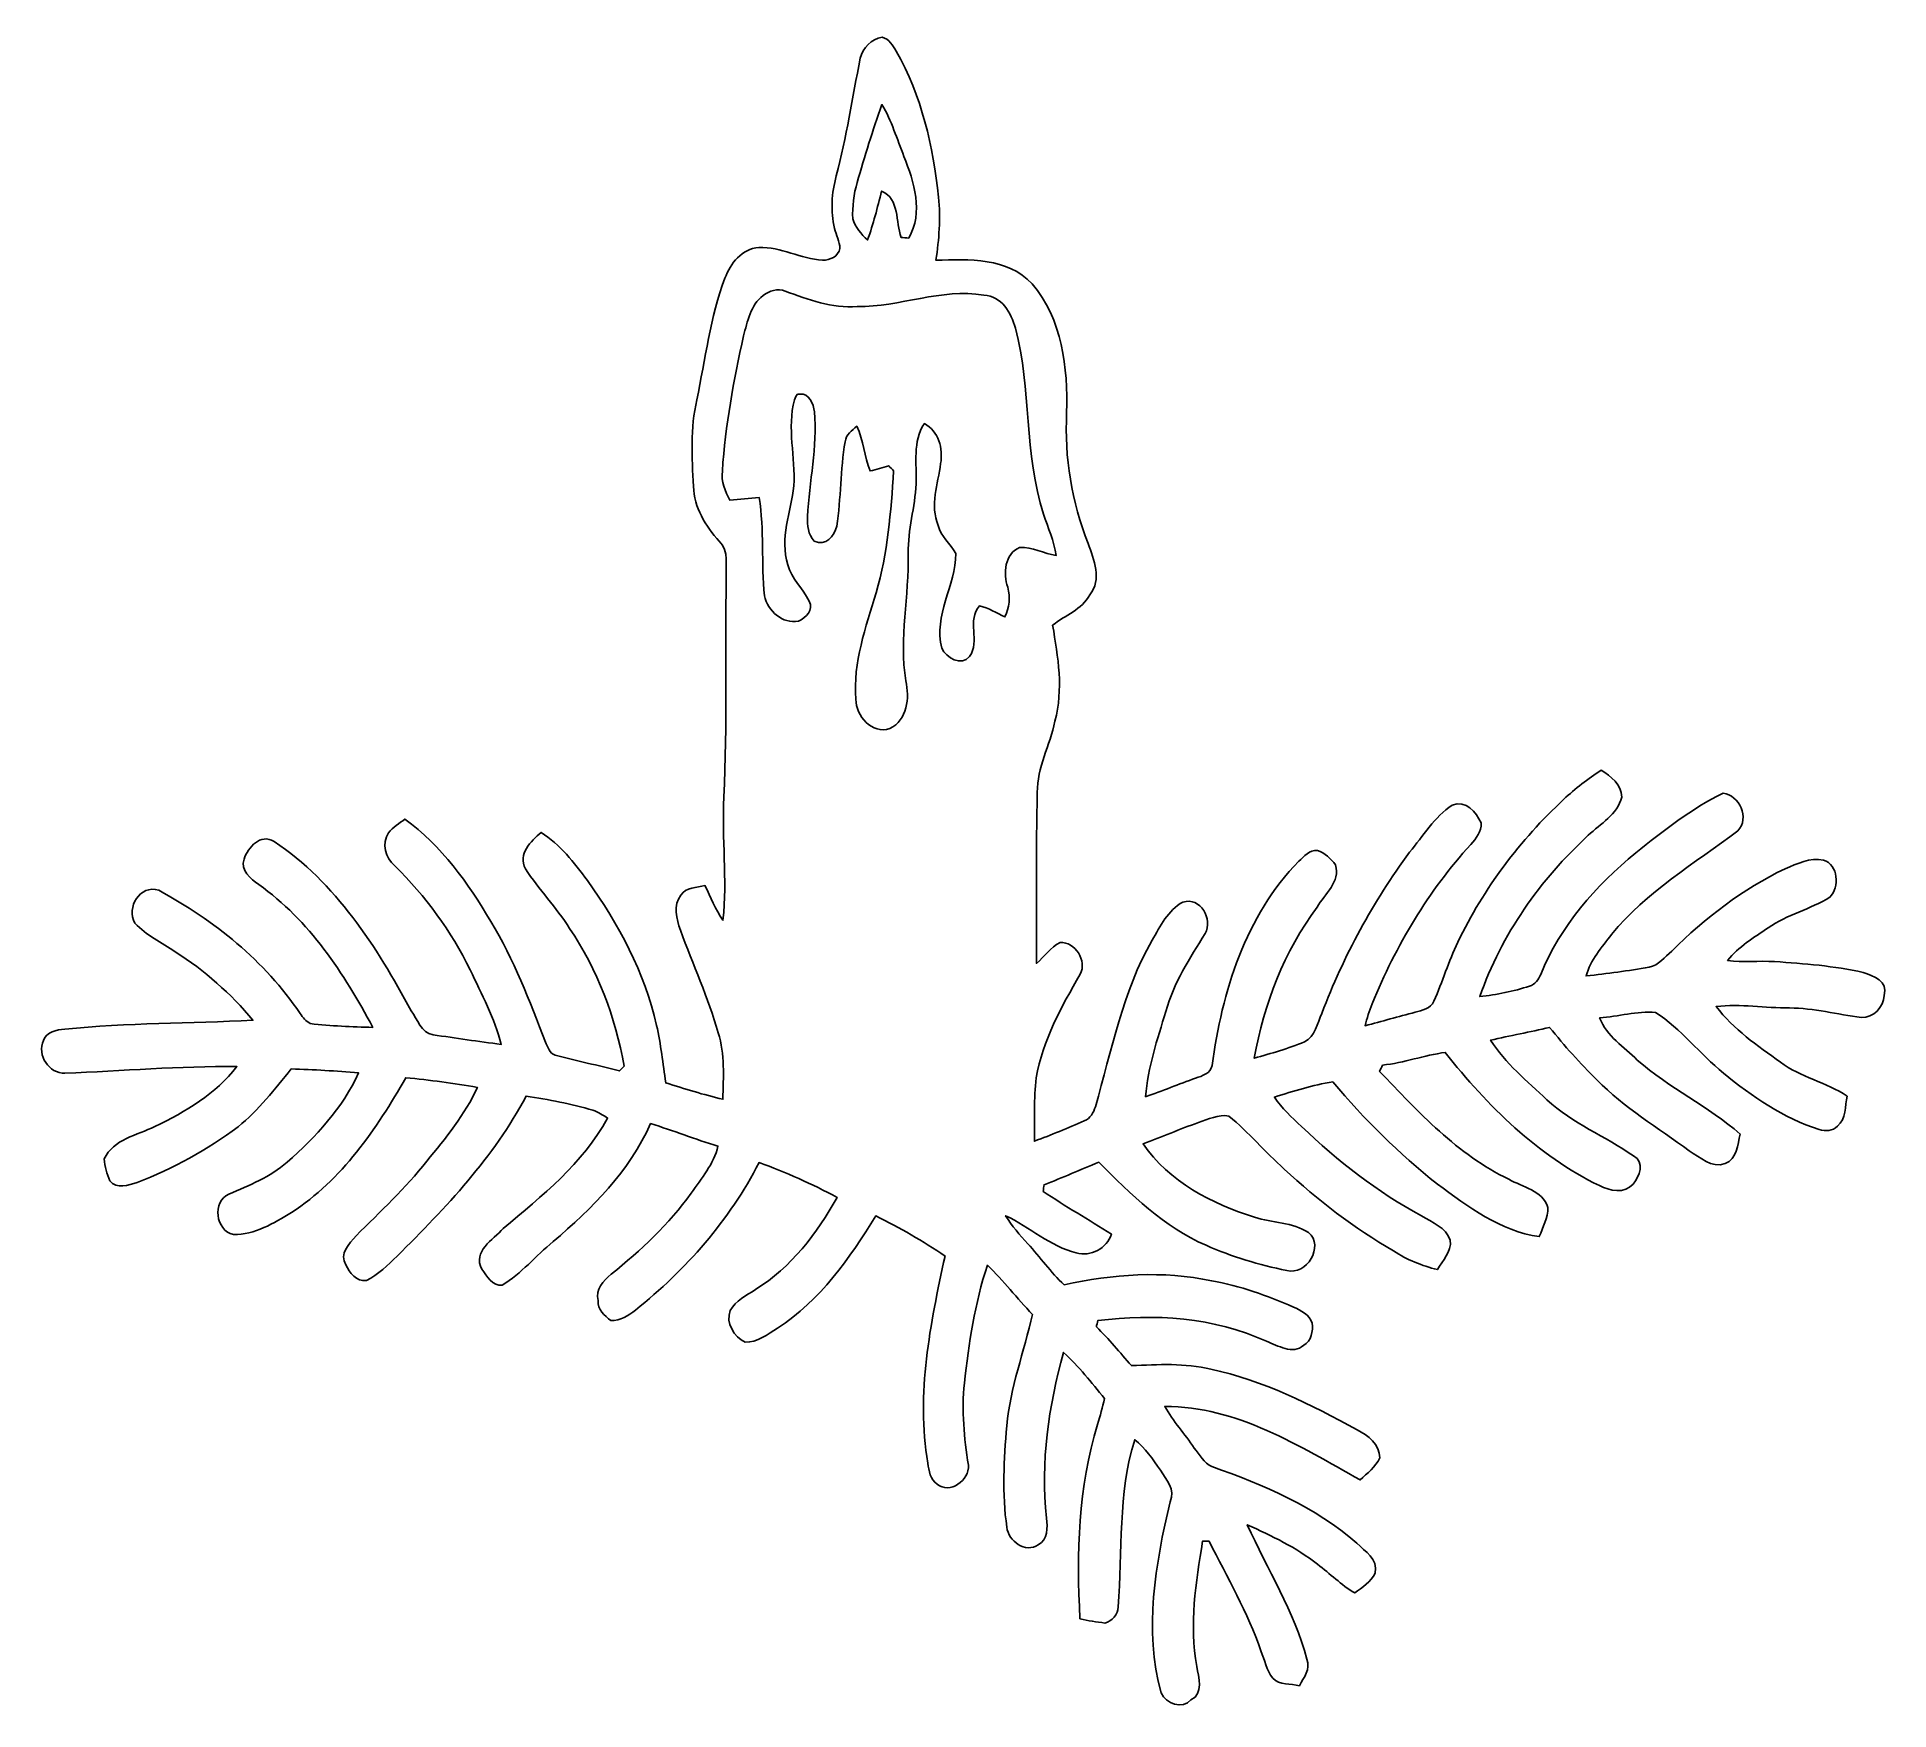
# Model space of a CAD drawing. Header units: centimetres. Extents: x -14.2 to 14.1, y -13.9 to 11.7.
import ezdxf

# ---------------------------------------------------------------- set-up
doc = ezdxf.new("R2010")
doc.units = ezdxf.units.CM
doc.header["$MEASUREMENT"] = 0
doc.layers.add('Layer 1', color=7, linetype='Continuous')

msp = doc.modelspace()

# ---------------------------------------------------------------- linework, layer by layer
at = {"layer": 'Layer 1', "color": 250}
for points, knots in [([(-1.62772, 11.37214), (-1.59456, 11.53689), (-1.45309, 11.66177), (-1.29152, 11.69811), (-1.29152, 11.69811), (-1.18921, 11.66566), (-1.12677, 11.57146), (-1.07738, 11.48221), (-1.07738, 11.48221), (-0.68227, 10.8017), (-0.51329, 10.01889), (-0.42827, 9.24419), (-0.42827, 9.24419), (-0.39723, 8.92246), (-0.4191, 8.5979), (-0.46849, 8.27899), (-0.46849, 8.27899), (0.03387, 8.29134), (0.62971, 8.32626), (1.00401, 7.9188), (1.00401, 7.9188), (1.46756, 7.38082), (1.55434, 6.62728), (1.53423, 5.94431), (1.53423, 5.94431), (1.50142, 5.26168), (1.60937, 4.57447), (1.86443, 3.93982), (1.86443, 3.93982), (1.95368, 3.69217), (2.07963, 3.38667), (1.88912, 3.1556), (1.88912, 3.1556), (1.77306, 2.92664), (1.50989, 2.84057), (1.32009, 2.68817), (1.32009, 2.68817), (1.403, 2.20521), (1.48802, 1.70004), (1.35396, 1.21779), (1.35396, 1.21779), (1.28305, 0.84702), (1.07809, 0.50941), (1.08444, 0.12312), (1.08444, 0.12312), (1.06186, -0.74824), (1.08091, -1.62066), (1.07068, -2.49238), (1.07068, -2.49238), (1.19556, -2.39078), (1.28729, -2.24367), (1.43369, -2.17205), (1.43369, -2.17205), (1.66229, -2.16218), (1.85279, -2.44969), (1.74202, -2.6603), (1.74202, -2.6603), (1.45203, -3.15666), (1.17052, -3.67242), (1.06892, -4.24568), (1.06892, -4.24568), (1.03187, -4.56741), (1.04105, -4.89268), (1.04105, -5.21652), (1.04105, -5.21652), (1.29787, -5.11845), (1.55399, -5.01791), (1.80516, -4.90679), (1.80516, -4.90679), (1.89794, -4.87045), (1.94663, -4.77908), (1.97414, -4.68912), (1.97414, -4.68912), (2.22638, -3.82799), (2.39042, -2.92664), (2.84233, -2.13889), (2.84233, -2.13889), (2.97074, -1.92687), (3.08645, -1.67534), (3.31611, -1.55328), (3.31611, -1.55328), (3.58634, -1.46897), (3.77931, -1.81681), (3.65795, -2.03623), (3.65795, -2.03623), (3.42053, -2.41441), (3.17324, -2.79365), (3.05364, -3.22933), (3.05364, -3.22933), (2.92559, -3.65725), (2.77777, -4.08623), (2.7432, -4.53461), (2.7432, -4.53461), (3.00143, -4.44641), (3.25402, -4.34269), (3.5112, -4.25097), (3.5112, -4.25097), (3.6068, -4.21711), (3.74403, -4.17759), (3.76308, -4.0573), (3.76308, -4.0573), (3.91336, -2.9277), (4.27637, -1.76142), (5.08988, -0.9271), (5.08988, -0.9271), (5.17102, -0.85831), (5.25639, -0.74895), (5.37563, -0.76094), (5.37563, -0.76094), (5.49099, -0.79622), (5.58059, -0.89112), (5.65467, -0.98319), (5.65467, -0.98319), (5.73123, -1.24531), (5.48711, -1.42769), (5.37245, -1.6316), (5.37245, -1.6316), (4.86727, -2.31069), (4.55612, -3.11609), (4.40866, -3.94476), (4.40866, -3.94476), (4.66901, -3.87244), (4.92901, -3.79554), (5.18054, -3.69605), (5.18054, -3.69605), (5.3467, -3.61633), (5.37104, -3.40536), (5.44618, -3.2579), (5.44618, -3.2579), (5.77568, -2.37808), (6.23182, -1.54799), (6.78709, -0.79058), (6.78709, -0.79058), (6.9977, -0.54328), (7.16597, -0.24906), (7.44326, -0.06738), (7.44326, -0.06738), (7.65387, 0.01552), (7.80627, -0.1778), (7.88423, -0.34114), (7.88423, -0.34114), (7.8994, -0.47202), (7.80415, -0.5775), (7.72689, -0.67169), (7.72689, -0.67169), (7.07566, -1.38077), (6.57966, -2.2225), (6.21489, -3.11115), (6.21489, -3.11115), (6.17114, -3.22086), (6.13657, -3.33269), (6.10694, -3.44734), (6.10694, -3.44734), (6.36341, -3.38173), (6.61705, -3.30553), (6.87423, -3.24203), (6.87423, -3.24203), (6.98006, -3.20957), (7.112, -3.18699), (7.16139, -3.07305), (7.16139, -3.07305), (7.29227, -2.7746), (7.38787, -2.46168), (7.52863, -2.16747), (7.52863, -2.16747), (7.92198, -1.34197), (8.48289, -0.60184), (9.15106, 0.02081), (9.15106, 0.02081), (9.32886, 0.18627), (9.52182, 0.33408), (9.72608, 0.46602), (9.72608, 0.46602), (9.87319, 0.3743), (10.03653, 0.24377), (10.03829, 0.05433), (10.03829, 0.05433), (9.97514, -0.21484), (9.71303, -0.35066), (9.52712, -0.53093), (9.52712, -0.53093), (8.7884, -1.20721), (8.19644, -2.05317), (7.86377, -3.00073), (7.86377, -3.00073), (8.12236, -2.97498), (8.37988, -2.921), (8.62718, -2.83986), (8.62718, -2.83986), (8.71432, -2.81799), (8.76335, -2.73791), (8.79757, -2.66136), (8.79757, -2.66136), (9.09708, -1.91946), (9.64247, -1.30351), (10.25419, -0.79975), (10.25419, -0.79975), (10.67506, -0.46179), (11.1058, -0.12136), (11.59404, 0.11359), (11.59404, 0.11359), (11.83605, 0.08961), (12.00644, -0.26741), (11.81947, -0.46002), (11.81947, -0.46002), (11.15377, -0.96097), (10.41647, -1.39559), (9.88307, -2.05034), (9.88307, -2.05034), (9.73208, -2.24719), (9.55887, -2.43981), (9.49431, -2.68534), (9.49431, -2.68534), (9.81745, -2.65077), (10.13919, -2.60632), (10.45951, -2.55129), (10.45951, -2.55129), (10.60485, -2.52236), (10.69763, -2.3936), (10.80558, -2.30364), (10.80558, -2.30364), (11.31676, -1.80023), (11.8932, -1.35184), (12.54372, -1.04316), (12.54372, -1.04316), (12.72575, -0.96661), (12.92578, -0.86642), (13.13004, -0.91017), (13.13004, -0.91017), (13.35934, -0.98249), (13.3798, -1.32186), (13.22846, -1.4792), (13.22846, -1.4792), (12.92648, -1.66123), (12.57688, -1.74872), (12.28231, -1.94592), (12.28231, -1.94592), (12.06465, -2.09762), (11.82864, -2.23767), (11.66142, -2.44828), (11.66142, -2.44828), (11.8999, -2.48214), (12.14085, -2.45004), (12.38074, -2.46556), (12.38074, -2.46556), (12.83582, -2.49484), (13.29302, -2.53189), (13.73928, -2.63172), (13.73928, -2.63172), (13.89027, -2.68323), (14.13369, -2.76401), (14.0589, -2.98238), (14.0589, -2.98238), (14.0522, -3.16089), (13.89592, -3.33163), (13.71071, -3.31929), (13.71071, -3.31929), (13.34347, -3.27484), (12.98187, -3.17818), (12.61039, -3.17465), (12.61039, -3.17465), (12.23539, -3.17888), (11.86074, -3.10833), (11.48609, -3.15313), (11.48609, -3.15313), (11.75314, -3.49814), (12.11615, -3.75673), (12.47069, -4.00438), (12.47069, -4.00438), (12.77902, -4.23792), (13.17237, -4.31094), (13.49163, -4.52684), (13.49163, -4.52684), (13.45918, -4.67748), (13.47646, -4.87292), (13.34629, -4.98581), (13.34629, -4.98581), (13.27291, -5.0606), (13.16002, -5.07012), (13.06477, -5.03731), (13.06477, -5.03731), (12.51691, -4.86445), (12.03748, -4.53355), (11.59686, -4.1723), (11.59686, -4.1723), (11.23703, -3.87703), (10.94987, -3.49744), (10.55758, -3.24273), (10.55758, -3.24273), (10.27077, -3.22086), (9.98502, -3.30482), (9.70104, -3.32846), (9.70104, -3.32846), (9.81075, -3.60539), (10.07075, -3.77508), (10.27818, -3.97334), (10.27818, -3.97334), (10.76537, -4.40373), (11.36685, -4.6796), (11.85439, -5.10787), (11.85439, -5.10787), (11.81559, -5.26662), (11.80641, -5.48922), (11.62509, -5.55837), (11.62509, -5.55837), (11.41448, -5.63915), (11.23879, -5.45994), (11.07334, -5.36504), (11.07334, -5.36504), (10.59533, -5.01191), (10.07604, -4.70464), (9.65764, -4.27708), (9.65764, -4.27708), (9.39835, -4.0259), (9.16305, -3.75214), (8.93304, -3.47451), (8.93304, -3.47451), (8.63212, -3.54154), (8.32979, -3.60186), (8.02887, -3.66854), (8.02887, -3.66854), (8.25535, -4.02414), (8.59084, -4.29542), (8.89423, -4.58294), (8.89423, -4.58294), (9.28582, -4.94347), (9.78852, -5.14279), (10.22032, -5.4423), (10.22032, -5.4423), (10.39883, -5.53332), (10.31593, -5.75557), (10.21221, -5.87234), (10.21221, -5.87234), (10.08697, -6.02791), (9.85273, -5.9757), (9.6961, -5.89739), (9.6961, -5.89739), (8.74959, -5.43348), (7.97877, -4.67854), (7.33601, -3.85586), (7.33601, -3.85586), (7.01216, -3.90172), (6.70172, -4.01426), (6.37611, -4.05201), (6.37611, -4.05201), (6.35988, -4.0834), (6.34436, -4.11515), (6.32883, -4.14726), (6.32883, -4.14726), (6.92538, -4.76603), (7.51875, -5.42396), (8.30933, -5.79967), (8.30933, -5.79967), (8.52099, -5.92102), (8.82086, -5.96829), (8.9094, -6.23111), (8.9094, -6.23111), (8.90446, -6.39022), (8.83179, -6.53309), (8.7757, -6.67844), (8.7757, -6.67844), (8.17915, -6.59694), (7.68597, -6.21736), (7.21431, -5.87375), (7.21431, -5.87375), (6.62622, -5.41126), (6.09635, -4.87821), (5.61164, -4.30953), (5.61164, -4.30953), (5.30578, -4.35151), (5.01332, -4.45276), (4.71876, -4.5399), (4.71876, -4.5399), (4.82812, -4.71487), (4.98369, -4.85246), (5.13503, -4.99004), (5.13503, -4.99004), (5.68572, -5.52238), (6.29779, -5.99405), (6.97124, -6.36094), (6.97124, -6.36094), (7.13281, -6.46112), (7.34624, -6.53627), (7.41116, -6.73382), (7.41116, -6.73382), (7.43726, -6.91444), (7.29192, -7.04074), (7.21431, -7.18432), (7.21431, -7.18432), (6.97724, -7.12435), (6.74864, -7.03192), (6.54367, -6.89857), (6.54367, -6.89857), (5.93866, -6.5472), (5.38057, -6.12069), (4.86939, -5.64409), (4.86939, -5.64409), (4.57412, -5.38551), (4.32435, -5.07894), (4.02026, -4.83129), (4.02026, -4.83129), (3.85551, -4.79989), (3.70664, -4.8835), (3.55565, -4.92936), (3.55565, -4.92936), (3.27025, -5.03308), (2.98909, -5.14844), (2.70581, -5.2578), (2.70581, -5.2578), (3.10092, -5.8353), (3.76026, -6.17996), (4.41466, -6.3814), (4.41466, -6.3814), (4.68277, -6.47206), (4.99604, -6.45548), (5.23769, -6.61529), (5.23769, -6.61529), (5.49381, -6.82519), (5.20453, -7.27886), (4.90714, -7.19702), (4.90714, -7.19702), (4.48416, -7.10847), (4.06506, -6.98888), (3.67101, -6.81073), (3.67101, -6.81073), (3.02613, -6.53133), (2.51707, -6.02932), (2.02706, -5.54002), (2.02706, -5.54002), (1.74449, -5.64691), (1.47249, -5.77956), (1.18851, -5.88257), (1.18851, -5.88257), (1.18498, -5.90832), (1.17757, -5.95947), (1.17404, -5.98523), (1.17404, -5.98523), (1.51624, -6.21418), (1.87184, -6.42091), (2.22074, -6.63928), (2.22074, -6.63928), (2.15053, -6.85835), (1.90077, -6.99206), (1.68169, -6.9282), (1.68169, -6.9282), (1.27988, -6.82696), (0.96979, -6.53062), (0.60007, -6.35917), (0.60007, -6.35917), (0.69744, -6.51298), (0.81456, -6.65409), (0.93839, -6.7878), (0.93839, -6.7878), (1.12924, -6.99347), (1.29117, -7.22559), (1.49789, -7.41645), (1.49789, -7.41645), (2.23661, -7.25276), (3.01272, -7.1949), (3.75744, -7.35647), (3.75744, -7.35647), (4.19065, -7.43091), (4.60587, -7.58402), (5.00874, -7.75688), (5.00874, -7.75688), (5.12445, -7.80803), (5.25568, -7.87365), (5.29731, -8.00347), (5.29731, -8.00347), (5.31319, -8.12447), (5.28285, -8.27687), (5.16714, -8.34214), (5.16714, -8.34214), (4.99322, -8.49242), (4.77273, -8.34531), (4.59634, -8.28216), (4.59634, -8.28216), (3.79412, -7.91104), (2.87761, -7.85601), (2.01083, -7.96572), (2.01083, -7.96572), (2.00554, -7.98901), (1.99461, -8.03592), (1.98931, -8.05956), (1.98931, -8.05956), (2.18123, -8.24618), (2.3495, -8.45502), (2.5273, -8.65505), (2.5273, -8.65505), (2.93335, -8.63671), (3.34645, -8.61448), (3.74544, -8.70902), (3.74544, -8.70902), (4.54025, -8.88294), (5.27861, -9.24666), (5.98593, -9.6393), (5.98593, -9.6393), (6.1535, -9.71867), (6.3313, -9.86684), (6.3313, -10.06792), (6.3313, -10.06792), (6.27062, -10.20833), (6.13939, -10.30323), (6.02968, -10.40518), (6.02968, -10.40518), (5.10364, -9.88519), (4.1402, -9.27594), (3.03847, -9.27982), (3.03847, -9.27982), (3.16159, -9.51018), (3.34786, -9.69857), (3.48862, -9.91799), (3.48862, -9.91799), (3.5754, -10.01183), (3.63643, -10.14836), (3.76096, -10.20163), (3.76096, -10.20163), (4.55048, -10.48068), (5.34599, -10.8144), (5.98135, -11.37461), (5.98135, -11.37461), (6.10623, -11.50161), (6.30767, -11.61768), (6.26004, -11.83181), (6.26004, -11.83181), (6.20007, -11.97046), (6.06319, -12.05018), (5.94748, -12.13732), (5.94748, -12.13732), (5.74146, -12.01208), (5.5693, -11.84169), (5.37739, -11.69811), (5.37739, -11.69811), (5.05213, -11.44094), (4.67572, -11.26172), (4.30071, -11.09098), (4.30071, -11.09098), (4.61116, -11.77502), (5.01826, -12.42201), (5.21688, -13.15367), (5.21688, -13.15367), (5.27226, -13.30713), (5.16855, -13.43378), (5.10117, -13.5576), (5.10117, -13.5576), (4.96852, -13.5255), (4.79637, -13.55161), (4.69265, -13.44154), (4.69265, -13.44154), (4.59775, -13.32124), (4.56988, -13.16249), (4.51132, -13.02526), (4.51132, -13.02526), (4.31165, -12.43683), (3.99486, -11.89849), (3.71722, -11.34498), (3.71722, -11.34498), (3.69252, -11.34428), (3.64314, -11.34251), (3.61844, -11.34145), (3.61844, -11.34145), (3.51578, -11.97434), (3.40748, -12.62415), (3.5306, -13.26268), (3.5306, -13.26268), (3.55106, -13.42707), (3.63926, -13.67861), (3.43923, -13.77632), (3.43923, -13.77632), (3.31399, -13.92943), (3.04941, -13.83242), (2.98379, -13.66908), (2.98379, -13.66908), (2.71533, -12.70282), (2.89595, -11.69529), (3.11856, -10.74032), (3.11856, -10.74032), (3.21522, -10.55441), (3.05435, -10.40236), (2.97215, -10.25525), (2.97215, -10.25525), (2.85256, -10.09015), (2.73861, -9.91588), (2.57669, -9.78958), (2.57669, -9.78958), (2.3174, -10.61791), (2.39007, -11.49738), (2.32586, -12.35075), (2.32586, -12.35075), (2.31846, -12.46611), (2.23167, -12.56771), (2.1209, -12.59769), (2.1209, -12.59769), (1.99178, -12.58288), (1.86408, -12.56101), (1.73778, -12.53278), (1.73778, -12.53278), (1.68557, -11.53619), (1.71415, -10.5156), (2.00907, -9.55463), (2.00907, -9.55463), (2.04752, -9.42375), (2.0828, -9.29111), (2.11455, -9.15846), (2.11455, -9.15846), (1.91241, -8.91752), (1.72367, -8.66246), (1.48837, -8.45256), (1.48837, -8.45256), (1.25659, -9.27488), (1.13277, -10.13601), (1.22802, -10.98973), (1.22802, -10.98973), (1.24389, -11.13472), (1.24531, -11.31887), (1.10031, -11.40178), (1.10031, -11.40178), (0.90417, -11.53089), (0.63853, -11.34075), (0.61842, -11.1312), (0.61842, -11.1312), (0.54292, -10.6172), (0.57432, -10.09191), (0.61595, -9.57615), (0.61595, -9.57615), (0.67345, -8.99089), (0.88053, -8.43844), (1.01106, -7.86906), (1.01106, -7.86906), (0.7747, -7.62459), (0.56656, -7.35365), (0.32173, -7.11764), (0.32173, -7.11764), (0.12453, -7.70079), (0.03634, -8.31356), (-0.03104, -8.92351), (-0.03104, -8.92351), (-0.07867, -9.34297), (-0.03598, -9.76348), (0.02822, -10.1787), (0.02822, -10.1787), (0.05397, -10.41012), (-0.26106, -10.63272), (-0.45085, -10.46974), (-0.45085, -10.46974), (-0.55245, -10.39848), (-0.57891, -10.26301), (-0.59196, -10.14906), (-0.59196, -10.14906), (-0.77188, -9.08403), (-0.55598, -8.01476), (-0.32879, -6.97653), (-0.32879, -6.97653), (-0.66887, -6.7497), (-1.02023, -6.53838), (-1.38959, -6.36199), (-1.38959, -6.36199), (-1.79317, -7.00969), (-2.23979, -7.66163), (-2.8956, -8.07861), (-2.8956, -8.07861), (-3.04624, -8.17421), (-3.2064, -8.30227), (-3.39302, -8.29451), (-3.39302, -8.29451), (-3.56164, -8.21302), (-3.6957, -8.00065), (-3.61879, -7.81262), (-3.61879, -7.81262), (-3.54542, -7.65281), (-3.36726, -7.58507), (-3.23462, -7.48665), (-3.23462, -7.48665), (-2.68676, -7.15469), (-2.292, -6.62834), (-1.98191, -6.07871), (-1.98191, -6.07871), (-2.36608, -5.86916), (-2.76931, -5.69489), (-3.17923, -5.54355), (-3.17923, -5.54355), (-3.62832, -6.42832), (-4.30036, -7.18714), (-5.07294, -7.80344), (-5.07294, -7.80344), (-5.17878, -7.8934), (-5.30543, -7.96431), (-5.44936, -7.96502), (-5.44936, -7.96502), (-5.54814, -7.88952), (-5.65079, -7.79251), (-5.6455, -7.65845), (-5.6455, -7.65845), (-5.69313, -7.48594), (-5.55943, -7.35647), (-5.44477, -7.25558), (-5.44477, -7.25558), (-4.99075, -6.8901), (-4.55859, -6.48899), (-4.21781, -6.0138), (-4.21781, -6.0138), (-4.06435, -5.78414), (-3.87033, -5.56895), (-3.80859, -5.29167), (-3.80859, -5.29167), (-4.15713, -5.18971), (-4.49333, -5.05178), (-4.84082, -4.94771), (-4.84082, -4.94771), (-5.16396, -5.67514), (-5.73617, -6.24699), (-6.33342, -6.75534), (-6.33342, -6.75534), (-6.59906, -6.97159), (-6.81849, -7.24394), (-7.11447, -7.42139), (-7.11447, -7.42139), (-7.2577, -7.44114), (-7.35224, -7.28204), (-7.42668, -7.17938), (-7.42668, -7.17938), (-7.57273, -6.90245), (-7.25135, -6.72818), (-7.09895, -6.55391), (-7.09895, -6.55391), (-6.50346, -6.05614), (-5.87551, -5.55731), (-5.50016, -4.86234), (-5.50016, -4.86234), (-5.57107, -4.81683), (-5.64198, -4.7685), (-5.72276, -4.74239), (-5.72276, -4.74239), (-6.05861, -4.64573), (-6.40221, -4.57659), (-6.74793, -4.52614), (-6.74793, -4.52614), (-7.24147, -5.461), (-7.97736, -6.23782), (-8.72278, -6.97583), (-8.72278, -6.97583), (-8.86919, -7.11306), (-9.01136, -7.26405), (-9.19515, -7.35083), (-9.19515, -7.35083), (-9.34438, -7.37306), (-9.45691, -7.23089), (-9.50877, -7.10953), (-9.50877, -7.10953), (-9.61425, -6.94443), (-9.45727, -6.78321), (-9.35249, -6.66468), (-9.35249, -6.66468), (-8.98031, -6.29532), (-8.59543, -5.93584), (-8.26911, -5.52379), (-8.26911, -5.52379), (-7.98124, -5.1689), (-7.68562, -4.81048), (-7.49406, -4.39173), (-7.49406, -4.39173), (-7.85848, -4.33317), (-8.22325, -4.27708), (-8.59084, -4.24498), (-8.59084, -4.24498), (-9.03958, -5.03026), (-9.57263, -5.80708), (-10.34098, -6.31014), (-10.34098, -6.31014), (-10.61367, -6.471), (-10.90577, -6.65233), (-11.23244, -6.64704), (-11.23244, -6.64704), (-11.50408, -6.58707), (-11.56476, -6.13974), (-11.30088, -6.02827), (-11.30088, -6.02827), (-10.99185, -5.88751), (-10.66483, -5.77039), (-10.40977, -5.53649), (-10.40977, -5.53649), (-9.96668, -5.15655), (-9.56028, -4.70359), (-9.31439, -4.16983), (-9.31439, -4.16983), (-9.65764, -4.14091), (-10.0016, -4.11974), (-10.34627, -4.1088), (-10.34627, -4.1088), (-10.60062, -4.41889), (-10.84439, -4.74416), (-11.16013, -4.99604), (-11.16013, -4.99604), (-11.63461, -5.34811), (-12.15496, -5.6388), (-12.7067, -5.85082), (-12.7067, -5.85082), (-12.84323, -5.89174), (-13.02032, -5.95242), (-13.12686, -5.82401), (-13.12686, -5.82401), (-13.17096, -5.71606), (-13.19989, -5.60423), (-13.214, -5.48887), (-13.214, -5.48887), (-13.06513, -5.18548), (-12.71129, -5.12586), (-12.43471, -4.99145), (-12.43471, -4.99145), (-11.96622, -4.76638), (-11.5002, -4.49157), (-11.17812, -4.07317), (-11.17812, -4.07317), (-12.05724, -4.06365), (-12.9346, -4.14055), (-13.81266, -4.17442), (-13.81266, -4.17442), (-14.05996, -4.18465), (-14.24093, -3.89855), (-14.14427, -3.67277), (-14.14427, -3.67277), (-14.09629, -3.54295), (-13.93966, -3.50732), (-13.8176, -3.50097), (-13.8176, -3.50097), (-12.85981, -3.40078), (-11.89531, -3.41242), (-10.93399, -3.36479), (-10.93399, -3.36479), (-11.27231, -2.95557), (-11.67306, -2.59927), (-12.1225, -2.31634), (-12.1225, -2.31634), (-12.33099, -2.17346), (-12.56877, -2.06446), (-12.74057, -1.87537), (-12.74057, -1.87537), (-12.87886, -1.63865), (-12.66261, -1.27741), (-12.3765, -1.37336), (-12.3765, -1.37336), (-11.52878, -1.83092), (-10.7509, -2.45498), (-10.21115, -3.26072), (-10.21115, -3.26072), (-10.16635, -3.31823), (-10.12155, -3.38102), (-10.05452, -3.41454), (-10.05452, -3.41454), (-9.73702, -3.45334), (-9.41705, -3.46428), (-9.09743, -3.47274), (-9.09743, -3.47274), (-9.53558, -2.64513), (-10.07145, -1.83374), (-10.84509, -1.28341), (-10.84509, -1.28341), (-10.9661, -1.1998), (-11.12943, -1.06257), (-11.06946, -0.89464), (-11.06946, -0.89464), (-11.00808, -0.71332), (-10.81723, -0.49812), (-10.60873, -0.62477), (-10.60873, -0.62477), (-9.66188, -1.25271), (-9.03993, -2.23661), (-8.50829, -3.21733), (-8.50829, -3.21733), (-8.41199, -3.34645), (-8.35907, -3.56059), (-8.17386, -3.58704), (-8.17386, -3.58704), (-7.82567, -3.63643), (-7.47783, -3.6897), (-7.12893, -3.73345), (-7.12893, -3.73345), (-7.23159, -3.33304), (-7.42915, -2.9651), (-7.60342, -2.59292), (-7.60342, -2.59292), (-7.89164, -1.99778), (-8.29275, -1.46438), (-8.75841, -0.99695), (-8.75841, -0.99695), (-8.91152, -0.88018), (-8.95668, -0.6544), (-8.85578, -0.49213), (-8.85578, -0.49213), (-8.79052, -0.40358), (-8.69033, -0.34996), (-8.60672, -0.28152), (-8.60672, -0.28152), (-8.04721, -0.68968), (-7.63235, -1.26048), (-7.28768, -1.85349), (-7.28768, -1.85349), (-6.93208, -2.43099), (-6.69466, -3.06881), (-6.4516, -3.69923), (-6.4516, -3.69923), (-6.41385, -3.77119), (-6.39163, -3.87526), (-6.30096, -3.89749), (-6.30096, -3.89749), (-5.97535, -3.98498), (-5.64444, -4.05483), (-5.31777, -4.1402), (-5.31777, -4.1402), (-5.29378, -4.11621), (-5.26979, -4.09258), (-5.24581, -4.06894), (-5.24581, -4.06894), (-5.37951, -3.31752), (-5.65079, -2.58798), (-6.08259, -1.95615), (-6.08259, -1.95615), (-6.28297, -1.63336), (-6.55249, -1.36102), (-6.75816, -1.04281), (-6.75816, -1.04281), (-6.8774, -0.81668), (-6.67279, -0.62442), (-6.51863, -0.48542), (-6.51863, -0.48542), (-6.22547, -0.66993), (-6.01098, -0.94756), (-5.80884, -1.22308), (-5.80884, -1.22308), (-5.32694, -1.89018), (-4.93113, -2.63525), (-4.74804, -3.44241), (-4.74804, -3.44241), (-4.68171, -3.73204), (-4.65173, -4.02872), (-4.60763, -4.32259), (-4.60763, -4.32259), (-4.31835, -4.4136), (-4.02872, -4.50603), (-3.73239, -4.57341), (-3.73239, -4.57341), (-3.72639, -4.23369), (-3.69711, -3.88514), (-3.8033, -3.55671), (-3.8033, -3.55671), (-3.96169, -3.02048), (-4.18818, -2.50825), (-4.38362, -1.98543), (-4.38362, -1.98543), (-4.44394, -1.81398), (-4.49862, -1.60196), (-4.3755, -1.44604), (-4.3755, -1.44604), (-4.29789, -1.32256), (-4.1335, -1.33526), (-4.00756, -1.30069), (-4.00756, -1.30069), (-3.91866, -1.47849), (-3.84881, -1.66899), (-3.73168, -1.83197), (-3.73168, -1.83197), (-3.66254, -1.20509), (-3.75003, -0.57503), (-3.71687, 0.05327), (-3.71687, 0.05327), (-3.66395, 1.16981), (-3.69641, 2.28741), (-3.68124, 3.40466), (-3.68124, 3.40466), (-3.69993, 3.59481), (-3.62691, 3.82587), (-3.78848, 3.97298), (-3.78848, 3.97298), (-3.99556, 4.20934), (-4.17548, 4.49051), (-4.18218, 4.81506), (-4.18218, 4.81506), (-4.20793, 5.25709), (-4.2351, 5.70724), (-4.13138, 6.14186), (-4.13138, 6.14186), (-4.00332, 6.76593), (-3.92359, 7.4041), (-3.7017, 8.00453), (-3.7017, 8.00453), (-3.6128, 8.22854), (-3.44699, 8.45891), (-3.1817, 8.47161), (-3.1817, 8.47161), (-2.84304, 8.48854), (-2.53824, 8.29839), (-2.20416, 8.28005), (-2.20416, 8.28005), (-2.09127, 8.27581), (-1.9625, 8.33967), (-1.93922, 8.45891), (-1.93922, 8.45891), (-1.94275, 8.56615), (-1.99708, 8.66316), (-2.02177, 8.76617), (-2.02177, 8.76617), (-2.08492, 9.03041), (-2.06798, 9.31016), (-1.99496, 9.57051), (-1.99496, 9.57051), (-1.83691, 10.16353), (-1.75154, 10.77207), (-1.62772, 11.37214), (-1.62772, 11.37214), (-1.62772, 11.37214), (-1.62772, 11.37214), (-1.62772, 11.37214)], [0, 0, 0, 0, 0.00393701, 0.00393701, 0.00393701, 0.00393701, 0.00787402, 0.00787402, 0.00787402, 0.00787402, 0.01181102, 0.01181102, 0.01181102, 0.01181102, 0.01574803, 0.01574803, 0.01574803, 0.01574803, 0.01968504, 0.01968504, 0.01968504, 0.01968504, 0.02362205, 0.02362205, 0.02362205, 0.02362205, 0.02755906, 0.02755906, 0.02755906, 0.02755906, 0.03149606, 0.03149606, 0.03149606, 0.03149606, 0.03543307, 0.03543307, 0.03543307, 0.03543307, 0.03937008, 0.03937008, 0.03937008, 0.03937008, 0.04330709, 0.04330709, 0.04330709, 0.04330709, 0.04724409, 0.04724409, 0.04724409, 0.04724409, 0.0511811, 0.0511811, 0.0511811, 0.0511811, 0.05511811, 0.05511811, 0.05511811, 0.05511811, 0.05905512, 0.05905512, 0.05905512, 0.05905512, 0.06299213, 0.06299213, 0.06299213, 0.06299213, 0.06692913, 0.06692913, 0.06692913, 0.06692913, 0.07086614, 0.07086614, 0.07086614, 0.07086614, 0.07480315, 0.07480315, 0.07480315, 0.07480315, 0.07874016, 0.07874016, 0.07874016, 0.07874016, 0.08267717, 0.08267717, 0.08267717, 0.08267717, 0.08661417, 0.08661417, 0.08661417, 0.08661417, 0.09055118, 0.09055118, 0.09055118, 0.09055118, 0.09448819, 0.09448819, 0.09448819, 0.09448819, 0.0984252, 0.0984252, 0.0984252, 0.0984252, 0.1023622, 0.1023622, 0.1023622, 0.1023622, 0.10629921, 0.10629921, 0.10629921, 0.10629921, 0.11023622, 0.11023622, 0.11023622, 0.11023622, 0.11417323, 0.11417323, 0.11417323, 0.11417323, 0.11811024, 0.11811024, 0.11811024, 0.11811024, 0.12204724, 0.12204724, 0.12204724, 0.12204724, 0.12598425, 0.12598425, 0.12598425, 0.12598425, 0.12992126, 0.12992126, 0.12992126, 0.12992126, 0.13385827, 0.13385827, 0.13385827, 0.13385827, 0.13779528, 0.13779528, 0.13779528, 0.13779528, 0.14173228, 0.14173228, 0.14173228, 0.14173228, 0.14566929, 0.14566929, 0.14566929, 0.14566929, 0.1496063, 0.1496063, 0.1496063, 0.1496063, 0.15354331, 0.15354331, 0.15354331, 0.15354331, 0.15748031, 0.15748031, 0.15748031, 0.15748031, 0.16141732, 0.16141732, 0.16141732, 0.16141732, 0.16535433, 0.16535433, 0.16535433, 0.16535433, 0.16929134, 0.16929134, 0.16929134, 0.16929134, 0.17322835, 0.17322835, 0.17322835, 0.17322835, 0.17716535, 0.17716535, 0.17716535, 0.17716535, 0.18110236, 0.18110236, 0.18110236, 0.18110236, 0.18503937, 0.18503937, 0.18503937, 0.18503937, 0.18897638, 0.18897638, 0.18897638, 0.18897638, 0.19291339, 0.19291339, 0.19291339, 0.19291339, 0.19685039, 0.19685039, 0.19685039, 0.19685039, 0.2007874, 0.2007874, 0.2007874, 0.2007874, 0.20472441, 0.20472441, 0.20472441, 0.20472441, 0.20866142, 0.20866142, 0.20866142, 0.20866142, 0.21259843, 0.21259843, 0.21259843, 0.21259843, 0.21653543, 0.21653543, 0.21653543, 0.21653543, 0.22047244, 0.22047244, 0.22047244, 0.22047244, 0.22440945, 0.22440945, 0.22440945, 0.22440945, 0.22834646, 0.22834646, 0.22834646, 0.22834646, 0.23228346, 0.23228346, 0.23228346, 0.23228346, 0.23622047, 0.23622047, 0.23622047, 0.23622047, 0.24015748, 0.24015748, 0.24015748, 0.24015748, 0.24409449, 0.24409449, 0.24409449, 0.24409449, 0.2480315, 0.2480315, 0.2480315, 0.2480315, 0.2519685, 0.2519685, 0.2519685, 0.2519685, 0.25590551, 0.25590551, 0.25590551, 0.25590551, 0.25984252, 0.25984252, 0.25984252, 0.25984252, 0.26377953, 0.26377953, 0.26377953, 0.26377953, 0.26771654, 0.26771654, 0.26771654, 0.26771654, 0.27165354, 0.27165354, 0.27165354, 0.27165354, 0.27559055, 0.27559055, 0.27559055, 0.27559055, 0.27952756, 0.27952756, 0.27952756, 0.27952756, 0.28346457, 0.28346457, 0.28346457, 0.28346457, 0.28740157, 0.28740157, 0.28740157, 0.28740157, 0.29133858, 0.29133858, 0.29133858, 0.29133858, 0.29527559, 0.29527559, 0.29527559, 0.29527559, 0.2992126, 0.2992126, 0.2992126, 0.2992126, 0.30314961, 0.30314961, 0.30314961, 0.30314961, 0.30708661, 0.30708661, 0.30708661, 0.30708661, 0.31102362, 0.31102362, 0.31102362, 0.31102362, 0.31496063, 0.31496063, 0.31496063, 0.31496063, 0.31889764, 0.31889764, 0.31889764, 0.31889764, 0.32283465, 0.32283465, 0.32283465, 0.32283465, 0.32677165, 0.32677165, 0.32677165, 0.32677165, 0.33070866, 0.33070866, 0.33070866, 0.33070866, 0.33464567, 0.33464567, 0.33464567, 0.33464567, 0.33858268, 0.33858268, 0.33858268, 0.33858268, 0.34251969, 0.34251969, 0.34251969, 0.34251969, 0.34645669, 0.34645669, 0.34645669, 0.34645669, 0.3503937, 0.3503937, 0.3503937, 0.3503937, 0.35433071, 0.35433071, 0.35433071, 0.35433071, 0.35826772, 0.35826772, 0.35826772, 0.35826772, 0.36220472, 0.36220472, 0.36220472, 0.36220472, 0.36614173, 0.36614173, 0.36614173, 0.36614173, 0.37007874, 0.37007874, 0.37007874, 0.37007874, 0.37401575, 0.37401575, 0.37401575, 0.37401575, 0.37795276, 0.37795276, 0.37795276, 0.37795276, 0.38188976, 0.38188976, 0.38188976, 0.38188976, 0.38582677, 0.38582677, 0.38582677, 0.38582677, 0.38976378, 0.38976378, 0.38976378, 0.38976378, 0.39370079, 0.39370079, 0.39370079, 0.39370079, 0.3976378, 0.3976378, 0.3976378, 0.3976378, 0.4015748, 0.4015748, 0.4015748, 0.4015748, 0.40551181, 0.40551181, 0.40551181, 0.40551181, 0.40944882, 0.40944882, 0.40944882, 0.40944882, 0.41338583, 0.41338583, 0.41338583, 0.41338583, 0.41732283, 0.41732283, 0.41732283, 0.41732283, 0.42125984, 0.42125984, 0.42125984, 0.42125984, 0.42519685, 0.42519685, 0.42519685, 0.42519685, 0.42913386, 0.42913386, 0.42913386, 0.42913386, 0.43307087, 0.43307087, 0.43307087, 0.43307087, 0.43700787, 0.43700787, 0.43700787, 0.43700787, 0.44094488, 0.44094488, 0.44094488, 0.44094488, 0.44488189, 0.44488189, 0.44488189, 0.44488189, 0.4488189, 0.4488189, 0.4488189, 0.4488189, 0.45275591, 0.45275591, 0.45275591, 0.45275591, 0.45669291, 0.45669291, 0.45669291, 0.45669291, 0.46062992, 0.46062992, 0.46062992, 0.46062992, 0.46456693, 0.46456693, 0.46456693, 0.46456693, 0.46850394, 0.46850394, 0.46850394, 0.46850394, 0.47244094, 0.47244094, 0.47244094, 0.47244094, 0.47637795, 0.47637795, 0.47637795, 0.47637795, 0.48031496, 0.48031496, 0.48031496, 0.48031496, 0.48425197, 0.48425197, 0.48425197, 0.48425197, 0.48818898, 0.48818898, 0.48818898, 0.48818898, 0.49212598, 0.49212598, 0.49212598, 0.49212598, 0.49606299, 0.49606299, 0.49606299, 0.49606299, 0.5, 0.5, 0.5, 0.5, 0.50393701, 0.50393701, 0.50393701, 0.50393701, 0.50787402, 0.50787402, 0.50787402, 0.50787402, 0.51181102, 0.51181102, 0.51181102, 0.51181102, 0.51574803, 0.51574803, 0.51574803, 0.51574803, 0.51968504, 0.51968504, 0.51968504, 0.51968504, 0.52362205, 0.52362205, 0.52362205, 0.52362205, 0.52755906, 0.52755906, 0.52755906, 0.52755906, 0.53149606, 0.53149606, 0.53149606, 0.53149606, 0.53543307, 0.53543307, 0.53543307, 0.53543307, 0.53937008, 0.53937008, 0.53937008, 0.53937008, 0.54330709, 0.54330709, 0.54330709, 0.54330709, 0.54724409, 0.54724409, 0.54724409, 0.54724409, 0.5511811, 0.5511811, 0.5511811, 0.5511811, 0.55511811, 0.55511811, 0.55511811, 0.55511811, 0.55905512, 0.55905512, 0.55905512, 0.55905512, 0.56299213, 0.56299213, 0.56299213, 0.56299213, 0.56692913, 0.56692913, 0.56692913, 0.56692913, 0.57086614, 0.57086614, 0.57086614, 0.57086614, 0.57480315, 0.57480315, 0.57480315, 0.57480315, 0.57874016, 0.57874016, 0.57874016, 0.57874016, 0.58267717, 0.58267717, 0.58267717, 0.58267717, 0.58661417, 0.58661417, 0.58661417, 0.58661417, 0.59055118, 0.59055118, 0.59055118, 0.59055118, 0.59448819, 0.59448819, 0.59448819, 0.59448819, 0.5984252, 0.5984252, 0.5984252, 0.5984252, 0.6023622, 0.6023622, 0.6023622, 0.6023622, 0.60629921, 0.60629921, 0.60629921, 0.60629921, 0.61023622, 0.61023622, 0.61023622, 0.61023622, 0.61417323, 0.61417323, 0.61417323, 0.61417323, 0.61811024, 0.61811024, 0.61811024, 0.61811024, 0.62204724, 0.62204724, 0.62204724, 0.62204724, 0.62598425, 0.62598425, 0.62598425, 0.62598425, 0.62992126, 0.62992126, 0.62992126, 0.62992126, 0.63385827, 0.63385827, 0.63385827, 0.63385827, 0.63779528, 0.63779528, 0.63779528, 0.63779528, 0.64173228, 0.64173228, 0.64173228, 0.64173228, 0.64566929, 0.64566929, 0.64566929, 0.64566929, 0.6496063, 0.6496063, 0.6496063, 0.6496063, 0.65354331, 0.65354331, 0.65354331, 0.65354331, 0.65748031, 0.65748031, 0.65748031, 0.65748031, 0.66141732, 0.66141732, 0.66141732, 0.66141732, 0.66535433, 0.66535433, 0.66535433, 0.66535433, 0.66929134, 0.66929134, 0.66929134, 0.66929134, 0.67322835, 0.67322835, 0.67322835, 0.67322835, 0.67716535, 0.67716535, 0.67716535, 0.67716535, 0.68110236, 0.68110236, 0.68110236, 0.68110236, 0.68503937, 0.68503937, 0.68503937, 0.68503937, 0.68897638, 0.68897638, 0.68897638, 0.68897638, 0.69291339, 0.69291339, 0.69291339, 0.69291339, 0.69685039, 0.69685039, 0.69685039, 0.69685039, 0.7007874, 0.7007874, 0.7007874, 0.7007874, 0.70472441, 0.70472441, 0.70472441, 0.70472441, 0.70866142, 0.70866142, 0.70866142, 0.70866142, 0.71259843, 0.71259843, 0.71259843, 0.71259843, 0.71653543, 0.71653543, 0.71653543, 0.71653543, 0.72047244, 0.72047244, 0.72047244, 0.72047244, 0.72440945, 0.72440945, 0.72440945, 0.72440945, 0.72834646, 0.72834646, 0.72834646, 0.72834646, 0.73228346, 0.73228346, 0.73228346, 0.73228346, 0.73622047, 0.73622047, 0.73622047, 0.73622047, 0.74015748, 0.74015748, 0.74015748, 0.74015748, 0.74409449, 0.74409449, 0.74409449, 0.74409449, 0.7480315, 0.7480315, 0.7480315, 0.7480315, 0.7519685, 0.7519685, 0.7519685, 0.7519685, 0.75590551, 0.75590551, 0.75590551, 0.75590551, 0.75984252, 0.75984252, 0.75984252, 0.75984252, 0.76377953, 0.76377953, 0.76377953, 0.76377953, 0.76771654, 0.76771654, 0.76771654, 0.76771654, 0.77165354, 0.77165354, 0.77165354, 0.77165354, 0.77559055, 0.77559055, 0.77559055, 0.77559055, 0.77952756, 0.77952756, 0.77952756, 0.77952756, 0.78346457, 0.78346457, 0.78346457, 0.78346457, 0.78740157, 0.78740157, 0.78740157, 0.78740157, 0.79133858, 0.79133858, 0.79133858, 0.79133858, 0.79527559, 0.79527559, 0.79527559, 0.79527559, 0.7992126, 0.7992126, 0.7992126, 0.7992126, 0.80314961, 0.80314961, 0.80314961, 0.80314961, 0.80708661, 0.80708661, 0.80708661, 0.80708661, 0.81102362, 0.81102362, 0.81102362, 0.81102362, 0.81496063, 0.81496063, 0.81496063, 0.81496063, 0.81889764, 0.81889764, 0.81889764, 0.81889764, 0.82283465, 0.82283465, 0.82283465, 0.82283465, 0.82677165, 0.82677165, 0.82677165, 0.82677165, 0.83070866, 0.83070866, 0.83070866, 0.83070866, 0.83464567, 0.83464567, 0.83464567, 0.83464567, 0.83858268, 0.83858268, 0.83858268, 0.83858268, 0.84251969, 0.84251969, 0.84251969, 0.84251969, 0.84645669, 0.84645669, 0.84645669, 0.84645669, 0.8503937, 0.8503937, 0.8503937, 0.8503937, 0.85433071, 0.85433071, 0.85433071, 0.85433071, 0.85826772, 0.85826772, 0.85826772, 0.85826772, 0.86220472, 0.86220472, 0.86220472, 0.86220472, 0.86614173, 0.86614173, 0.86614173, 0.86614173, 0.87007874, 0.87007874, 0.87007874, 0.87007874, 0.87401575, 0.87401575, 0.87401575, 0.87401575, 0.87795276, 0.87795276, 0.87795276, 0.87795276, 0.88188976, 0.88188976, 0.88188976, 0.88188976, 0.88582677, 0.88582677, 0.88582677, 0.88582677, 0.88976378, 0.88976378, 0.88976378, 0.88976378, 0.89370079, 0.89370079, 0.89370079, 0.89370079, 0.8976378, 0.8976378, 0.8976378, 0.8976378, 0.9015748, 0.9015748, 0.9015748, 0.9015748, 0.90551181, 0.90551181, 0.90551181, 0.90551181, 0.90944882, 0.90944882, 0.90944882, 0.90944882, 0.91338583, 0.91338583, 0.91338583, 0.91338583, 0.91732283, 0.91732283, 0.91732283, 0.91732283, 0.92125984, 0.92125984, 0.92125984, 0.92125984, 0.92519685, 0.92519685, 0.92519685, 0.92519685, 0.92913386, 0.92913386, 0.92913386, 0.92913386, 0.93307087, 0.93307087, 0.93307087, 0.93307087, 0.93700787, 0.93700787, 0.93700787, 0.93700787, 0.94094488, 0.94094488, 0.94094488, 0.94094488, 0.94488189, 0.94488189, 0.94488189, 0.94488189, 0.9488189, 0.9488189, 0.9488189, 0.9488189, 0.95275591, 0.95275591, 0.95275591, 0.95275591, 0.95669291, 0.95669291, 0.95669291, 0.95669291, 0.96062992, 0.96062992, 0.96062992, 0.96062992, 0.96456693, 0.96456693, 0.96456693, 0.96456693, 0.96850394, 0.96850394, 0.96850394, 0.96850394, 0.97244094, 0.97244094, 0.97244094, 0.97244094, 0.97637795, 0.97637795, 0.97637795, 0.97637795, 0.98031496, 0.98031496, 0.98031496, 0.98031496, 0.98425197, 0.98425197, 0.98425197, 0.98425197, 0.98818898, 0.98818898, 0.98818898, 0.98818898, 0.99212598, 0.99212598, 0.99212598, 0.99212598, 1, 1, 1, 1]), ([(-1.29469, 10.66236), (-1.43686, 10.27077), (-1.5621, 9.87284), (-1.67323, 9.47138), (-1.67323, 9.47138), (-1.72967, 9.29111), (-1.74943, 9.10167), (-1.74308, 8.91328), (-1.74308, 8.91328), (-1.70145, 8.78487), (-1.61361, 8.67904), (-1.51553, 8.58908), (-1.51553, 8.58908), (-1.42628, 8.8332), (-1.36666, 9.0865), (-1.29999, 9.33732), (-1.29999, 9.33732), (-1.02411, 9.22091), (-1.0855, 8.86425), (-1.0033, 8.62894), (-1.0033, 8.62894), (-0.97402, 8.62647), (-0.91511, 8.62118), (-0.88547, 8.61871), (-0.88547, 8.61871), (-0.6544, 9.01241), (-0.8068, 9.47843), (-0.95779, 9.87002), (-0.95779, 9.87002), (-1.06715, 10.13495), (-1.14582, 10.41541), (-1.29469, 10.66236), (-1.29469, 10.66236), (-1.29469, 10.66236), (-1.29469, 10.66236), (-1.29469, 10.66236)], [0, 0, 0, 0, 0.1, 0.1, 0.1, 0.1, 0.2, 0.2, 0.2, 0.2, 0.3, 0.3, 0.3, 0.3, 0.4, 0.4, 0.4, 0.4, 0.5, 0.5, 0.5, 0.5, 0.6, 0.6, 0.6, 0.6, 0.7, 0.7, 0.7, 0.7, 0.8, 0.8, 0.8, 0.8, 1, 1, 1, 1]), ([(-3.11679, 7.73889), (-3.31082, 7.5946), (-3.35456, 7.33707), (-3.41701, 7.12047), (-3.41701, 7.12047), (-3.56447, 6.43749), (-3.69746, 5.74851), (-3.74015, 5.05001), (-3.74015, 5.05001), (-3.76096, 4.88809), (-3.69746, 4.73922), (-3.62409, 4.60093), (-3.62409, 4.60093), (-3.47521, 4.6161), (-3.32599, 4.63127), (-3.17641, 4.64361), (-3.17641, 4.64361), (-3.09704, 4.14549), (-3.14607, 3.6389), (-3.09668, 3.13831), (-3.09668, 3.13831), (-3.04659, 2.90724), (-2.82081, 2.70404), (-2.57281, 2.74814), (-2.57281, 2.74814), (-2.46345, 2.79964), (-2.33645, 2.92735), (-2.41124, 3.0547), (-2.41124, 3.0547), (-2.50578, 3.24908), (-2.67688, 3.39901), (-2.73967, 3.61174), (-2.73967, 3.61174), (-2.86279, 4.02026), (-2.69205, 4.42101), (-2.64548, 4.82388), (-2.64548, 4.82388), (-2.61832, 5.26203), (-2.75131, 5.70548), (-2.63701, 6.13798), (-2.63701, 6.13798), (-2.61938, 6.17149), (-2.60914, 6.24311), (-2.55623, 6.229), (-2.55623, 6.229), (-2.40665, 6.24805), (-2.34774, 6.0766), (-2.32833, 5.95877), (-2.32833, 5.95877), (-2.28071, 5.41937), (-2.40983, 4.88774), (-2.43523, 4.35081), (-2.43523, 4.35081), (-2.44898, 4.21993), (-2.42288, 4.07811), (-2.33292, 3.97757), (-2.33292, 3.97757), (-2.15336, 3.88655), (-2.02918, 4.05589), (-1.98473, 4.20299), (-1.98473, 4.20299), (-1.92405, 4.63303), (-1.93358, 5.07012), (-1.85984, 5.49875), (-1.85984, 5.49875), (-1.84573, 5.60458), (-1.75507, 5.67055), (-1.68134, 5.73652), (-1.68134, 5.73652), (-1.57621, 5.52027), (-1.56386, 5.27403), (-1.47743, 5.05072), (-1.47743, 5.05072), (-1.38183, 5.07647), (-1.28623, 5.10328), (-1.19098, 5.12974), (-1.19098, 5.12974), (-1.16628, 5.10434), (-1.14124, 5.07894), (-1.11619, 5.05319), (-1.11619, 5.05319), (-1.15711, 4.4256), (-1.20756, 3.79307), (-1.38359, 3.18629), (-1.38359, 3.18629), (-1.54129, 2.65606), (-1.74237, 2.11667), (-1.6951, 1.55399), (-1.6951, 1.55399), (-1.69686, 1.29963), (-1.44639, 1.01318), (-1.1744, 1.10384), (-1.1744, 1.10384), (-0.90734, 1.23155), (-0.86924, 1.57833), (-0.92957, 1.83586), (-0.92957, 1.83586), (-1.03611, 2.48673), (-0.87771, 3.14008), (-0.89359, 3.79307), (-0.89359, 3.79307), (-0.89817, 4.15114), (-0.79058, 4.49615), (-0.76941, 4.8514), (-0.76941, 4.8514), (-0.76271, 5.16537), (-0.82832, 5.49698), (-0.64558, 5.77779), (-0.64558, 5.77779), (-0.42686, 5.66138), (-0.35701, 5.39327), (-0.39617, 5.16361), (-0.39617, 5.16361), (-0.43709, 4.85211), (-0.56515, 4.52579), (-0.43286, 4.21781), (-0.43286, 4.21781), (-0.39582, 4.0446), (-0.24694, 3.93629), (-0.16581, 3.78672), (-0.16581, 3.78672), (-0.16369, 3.29283), (-0.51082, 2.83739), (-0.37853, 2.33715), (-0.37853, 2.33715), (-0.31362, 2.18934), (-0.07373, 2.04858), (0.04763, 2.21086), (0.04763, 2.21086), (0.21167, 2.43558), (0.00141, 2.77107), (0.19897, 2.9845), (0.19897, 2.9845), (0.33972, 2.95663), (0.45861, 2.87055), (0.58984, 2.81622), (0.58984, 2.81622), (0.65652, 2.9591), (0.67557, 3.11679), (0.63112, 3.26919), (0.63112, 3.26919), (0.56056, 3.47557), (0.5842, 3.78601), (0.81456, 3.87844), (0.81456, 3.87844), (1.00789, 3.89255), (1.18392, 3.78178), (1.37407, 3.75814), (1.37407, 3.75814), (1.33809, 3.97686), (1.25024, 4.18042), (1.18075, 4.38926), (1.18075, 4.38926), (0.87948, 5.31107), (0.99695, 6.3059), (0.75142, 7.239), (0.75142, 7.239), (0.68439, 7.47148), (0.53728, 7.73289), (0.26599, 7.74559), (0.26599, 7.74559), (-0.38876, 7.85566), (-1.02164, 7.55897), (-1.67605, 7.56991), (-1.67605, 7.56991), (-2.06058, 7.53604), (-2.42323, 7.67891), (-2.77671, 7.80591), (-2.77671, 7.80591), (-2.89313, 7.85072), (-3.02225, 7.81367), (-3.11679, 7.73889)], [0, 0, 0, 0, 0.02272727, 0.02272727, 0.02272727, 0.02272727, 0.04545455, 0.04545455, 0.04545455, 0.04545455, 0.06818182, 0.06818182, 0.06818182, 0.06818182, 0.09090909, 0.09090909, 0.09090909, 0.09090909, 0.11363636, 0.11363636, 0.11363636, 0.11363636, 0.13636364, 0.13636364, 0.13636364, 0.13636364, 0.15909091, 0.15909091, 0.15909091, 0.15909091, 0.18181818, 0.18181818, 0.18181818, 0.18181818, 0.20454545, 0.20454545, 0.20454545, 0.20454545, 0.22727273, 0.22727273, 0.22727273, 0.22727273, 0.25, 0.25, 0.25, 0.25, 0.27272727, 0.27272727, 0.27272727, 0.27272727, 0.29545455, 0.29545455, 0.29545455, 0.29545455, 0.31818182, 0.31818182, 0.31818182, 0.31818182, 0.34090909, 0.34090909, 0.34090909, 0.34090909, 0.36363636, 0.36363636, 0.36363636, 0.36363636, 0.38636364, 0.38636364, 0.38636364, 0.38636364, 0.40909091, 0.40909091, 0.40909091, 0.40909091, 0.43181818, 0.43181818, 0.43181818, 0.43181818, 0.45454545, 0.45454545, 0.45454545, 0.45454545, 0.47727273, 0.47727273, 0.47727273, 0.47727273, 0.5, 0.5, 0.5, 0.5, 0.52272727, 0.52272727, 0.52272727, 0.52272727, 0.54545455, 0.54545455, 0.54545455, 0.54545455, 0.56818182, 0.56818182, 0.56818182, 0.56818182, 0.59090909, 0.59090909, 0.59090909, 0.59090909, 0.61363636, 0.61363636, 0.61363636, 0.61363636, 0.63636364, 0.63636364, 0.63636364, 0.63636364, 0.65909091, 0.65909091, 0.65909091, 0.65909091, 0.68181818, 0.68181818, 0.68181818, 0.68181818, 0.70454545, 0.70454545, 0.70454545, 0.70454545, 0.72727273, 0.72727273, 0.72727273, 0.72727273, 0.75, 0.75, 0.75, 0.75, 0.77272727, 0.77272727, 0.77272727, 0.77272727, 0.79545455, 0.79545455, 0.79545455, 0.79545455, 0.81818182, 0.81818182, 0.81818182, 0.81818182, 0.84090909, 0.84090909, 0.84090909, 0.84090909, 0.86363636, 0.86363636, 0.86363636, 0.86363636, 0.88636364, 0.88636364, 0.88636364, 0.88636364, 0.90909091, 0.90909091, 0.90909091, 0.90909091, 0.93181818, 0.93181818, 0.93181818, 0.93181818, 0.95454545, 0.95454545, 0.95454545, 0.95454545, 1, 1, 1, 1])]:
    msp.add_open_spline(points, degree=3, knots=knots, dxfattribs=at)

doc.saveas('drawing.dxf')
